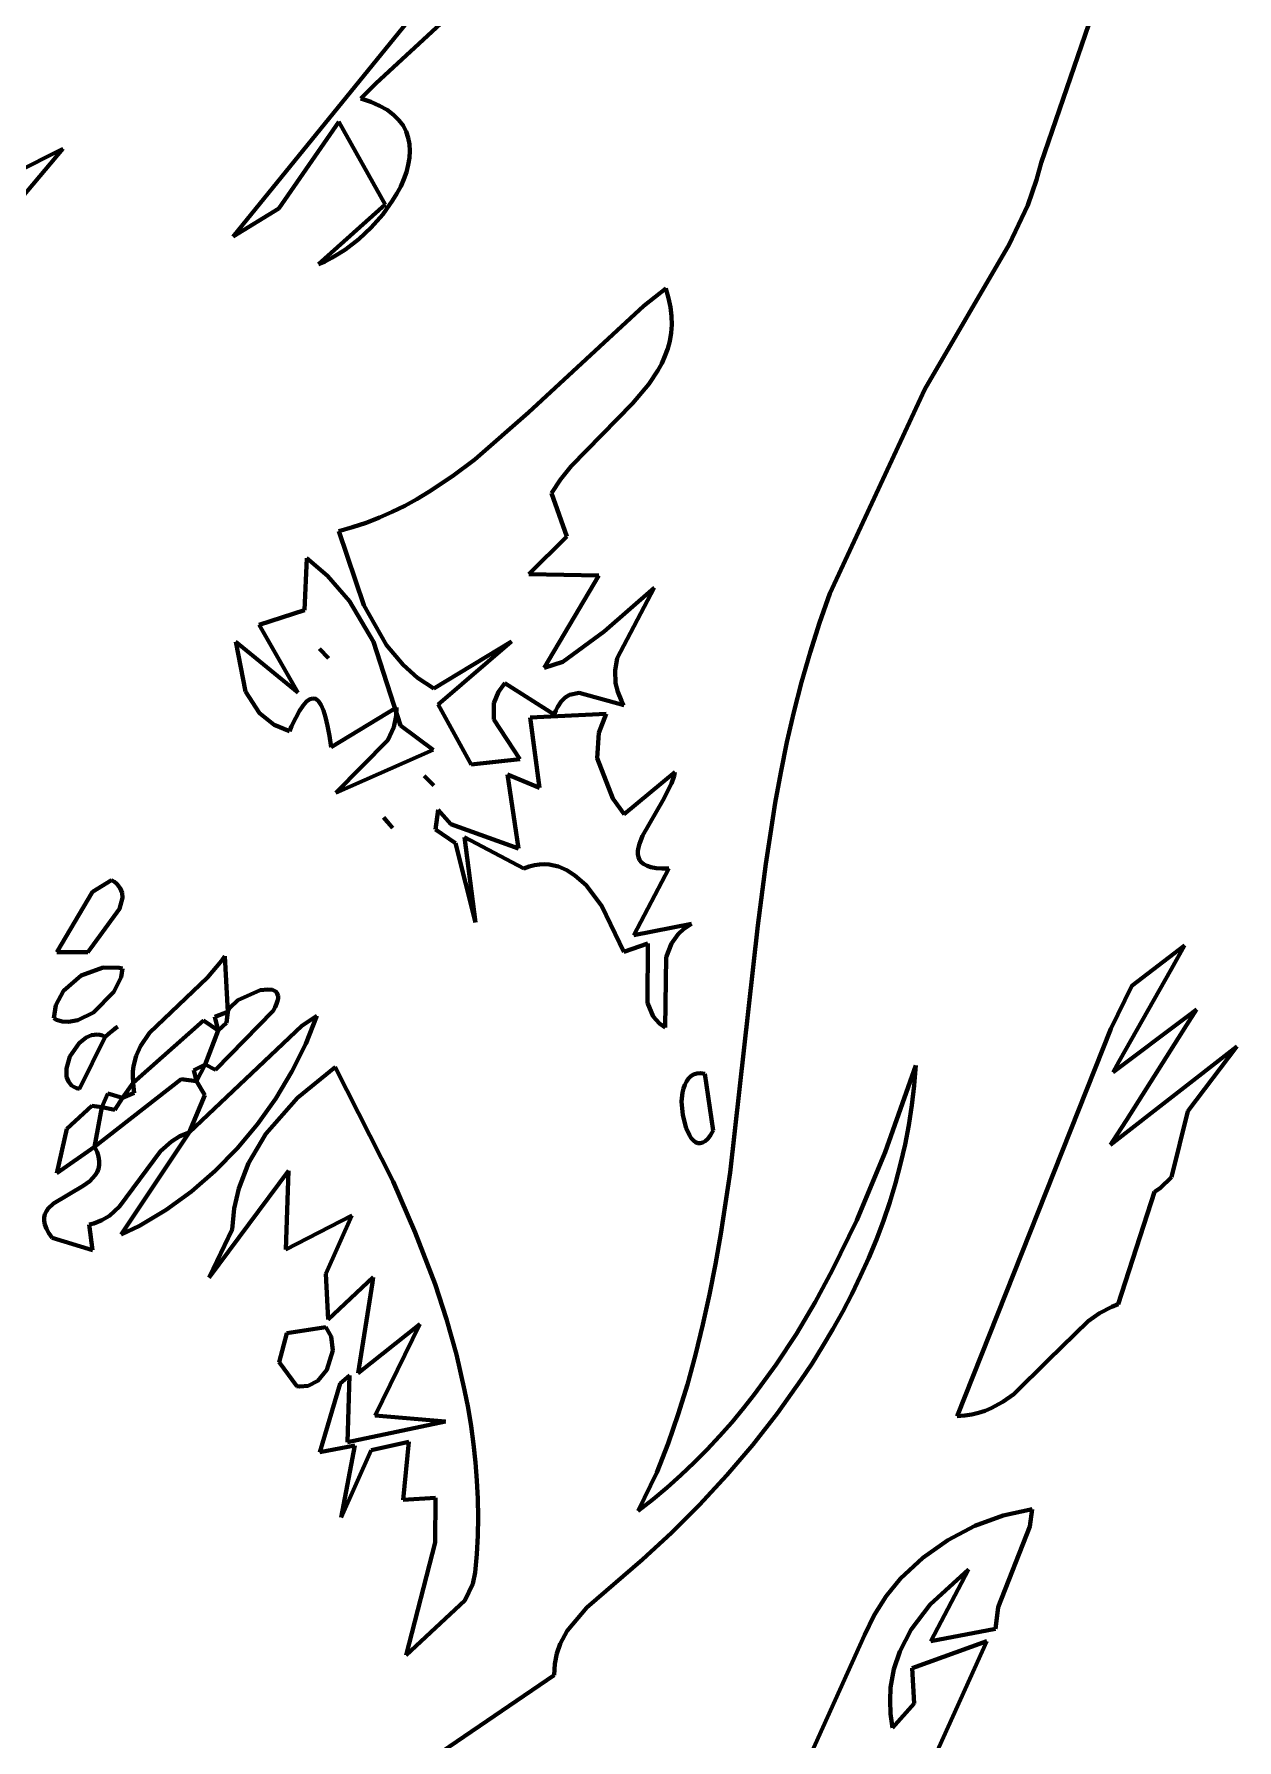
# Model space of a CAD drawing. Header units: millimetres. Extents: x 0 to 11, y 0 to 14.1.
# Drawn here: x 6.204 to 6.996, y 9.237 to 10.36 of the extents above; entities that cross this region are included whole.
import ezdxf

# ---------------------------------------------------------------- set-up
doc = ezdxf.new("R2010")
doc.units = ezdxf.units.MM
doc.layers.add('color#010101ff', color=7, linetype='CONTINUOUS', lineweight=100)
doc.layers.add('color#fefefeff', color=7, linetype='CONTINUOUS', lineweight=100)

msp = doc.modelspace()

# ---------------------------------------------------------------- linework, layer by layer
at = {"layer": 'color#010101ff'}
for p, q in [((6.9185, 10.4245), (6.8671, 10.2757)), ((6.429, 10.328), (6.5105, 10.4034)), ((6.4584, 10.3793), (6.3348, 10.227)), ((6.4189, 10.3179), (6.429, 10.328)), ((6.4255, 10.3157), (6.4189, 10.3179)), ((6.4313, 10.3132), (6.4255, 10.3157)), ((6.4363, 10.3104), (6.4313, 10.3132)), ((6.4405, 10.3073), (6.4363, 10.3104)), ((6.4439, 10.3038), (6.4405, 10.3073)), ((6.3649, 10.2456), (6.4045, 10.3025)), ((6.4045, 10.3025), (6.4349, 10.2482)), ((6.4467, 10.3001), (6.4439, 10.3038)), ((6.4488, 10.2962), (6.4467, 10.3001)), ((6.4502, 10.2921), (6.4488, 10.2962)), ((6.1699, 10.2223), (6.2226, 10.2848)), ((6.2226, 10.2848), (6.1908, 10.2688)), ((6.451, 10.2878), (6.4502, 10.2921)), ((6.4513, 10.2834), (6.451, 10.2878)), ((6.451, 10.2788), (6.4513, 10.2834)), ((6.449, 10.2695), (6.4502, 10.2742)), ((6.4502, 10.2742), (6.451, 10.2788)), ((6.8671, 10.2757), (6.8642, 10.2643)), ((6.4427, 10.2553), (6.4452, 10.26)), ((6.4452, 10.26), (6.4473, 10.2648)), ((6.4473, 10.2648), (6.449, 10.2695)), ((6.8642, 10.2643), (6.8585, 10.2478)), ((6.4333, 10.2416), (6.4398, 10.2507)), ((6.4398, 10.2507), (6.4427, 10.2553)), ((6.3348, 10.227), (6.3649, 10.2456)), ((6.4349, 10.2482), (6.391, 10.2088)), ((6.4257, 10.2331), (6.4333, 10.2416)), ((6.8585, 10.2478), (6.8461, 10.2217)), ((6.4175, 10.2253), (6.4257, 10.2331)), ((6.3998, 10.213), (6.4043, 10.2156)), ((6.4043, 10.2156), (6.4087, 10.2185)), ((6.4087, 10.2185), (6.4175, 10.2253)), ((6.8461, 10.2217), (6.7905, 10.1264)), ((6.391, 10.2088), (6.3954, 10.2107)), ((6.3954, 10.2107), (6.3998, 10.213)), ((6.6199, 10.1927), (6.6053, 10.1814)), ((6.6217, 10.1864), (6.6199, 10.1927)), ((6.6053, 10.1814), (6.5293, 10.1111)), ((6.623, 10.1804), (6.6217, 10.1864)), ((6.6237, 10.1745), (6.623, 10.1804)), ((6.6238, 10.1689), (6.6237, 10.1745)), ((6.6225, 10.1582), (6.6234, 10.1635)), ((6.6234, 10.1635), (6.6238, 10.1689)), ((6.6172, 10.1434), (6.6193, 10.1482)), ((6.6193, 10.1482), (6.6211, 10.1532)), ((6.6211, 10.1532), (6.6225, 10.1582)), ((6.6087, 10.1298), (6.6147, 10.1388)), ((6.6147, 10.1388), (6.6172, 10.1434)), ((6.598, 10.117), (6.6087, 10.1298)), ((6.7905, 10.1264), (6.728, 9.9919)), ((6.5574, 10.0758), (6.598, 10.117)), ((6.5293, 10.1111), (6.494, 10.0802)), ((6.494, 10.0802), (6.4792, 10.0691)), ((6.4792, 10.0691), (6.4638, 10.0588)), ((6.5504, 10.067), (6.5574, 10.0758)), ((6.4638, 10.0588), (6.4559, 10.0541)), ((6.5445, 10.0579), (6.5504, 10.067)), ((6.5547, 10.0295), (6.5445, 10.0579)), ((6.4479, 10.0497), (6.4396, 10.0456)), ((6.4559, 10.0541), (6.4479, 10.0497)), ((6.4135, 10.0356), (6.4044, 10.033)), ((6.4224, 10.0385), (6.4135, 10.0356)), ((6.4311, 10.0419), (6.4224, 10.0385)), ((6.4396, 10.0456), (6.4311, 10.0419)), ((6.4044, 10.033), (6.4208, 9.9841)), ((6.5295, 10.0047), (6.5547, 10.0295)), ((6.3833, 10.0152), (6.3819, 9.981)), ((6.3969, 10.0036), (6.3833, 10.0152)), ((6.4114, 9.9869), (6.3969, 10.0036)), ((6.5757, 10.0038), (6.5295, 10.0047)), ((6.5398, 9.9429), (6.5757, 10.0038)), ((6.6121, 9.9957), (6.5793, 9.9668)), ((6.5878, 9.9492), (6.6121, 9.9957)), ((6.728, 9.9919), (6.7211, 9.9726)), ((6.3819, 9.981), (6.3519, 9.9713)), ((6.4273, 9.9601), (6.4114, 9.9869)), ((6.4208, 9.9841), (6.4358, 9.9578)), ((6.3519, 9.9713), (6.3773, 9.9267)), ((6.7211, 9.9726), (6.7149, 9.9531)), ((6.3773, 9.9267), (6.3366, 9.9601)), ((6.3366, 9.9601), (6.3429, 9.9273)), ((6.445, 9.905), (6.4273, 9.9601)), ((6.4358, 9.9578), (6.4468, 9.9448)), ((6.467, 9.9292), (6.5181, 9.9602)), ((6.5181, 9.9602), (6.4698, 9.9188)), ((6.5793, 9.9668), (6.5519, 9.9469)), ((6.3917, 9.9555), (6.3976, 9.9493)), ((6.3976, 9.9493), (6.3917, 9.9555)), ((6.5519, 9.9469), (6.5398, 9.9429)), ((6.5864, 9.9411), (6.5878, 9.9492)), ((6.7149, 9.9531), (6.7093, 9.9335)), ((6.4468, 9.9448), (6.4563, 9.9363)), ((6.4563, 9.9363), (6.467, 9.9292)), ((6.5868, 9.9327), (6.5864, 9.9411)), ((6.3429, 9.9273), (6.3521, 9.913)), ((6.3853, 9.9223), (6.3873, 9.9228)), ((6.3873, 9.9228), (6.3892, 9.9224)), ((6.5066, 9.9197), (6.5096, 9.9271)), ((6.5096, 9.9271), (6.5137, 9.9327)), ((6.5137, 9.9327), (6.5463, 9.9122)), ((6.5509, 9.9208), (6.5535, 9.9234)), ((6.5535, 9.9234), (6.5564, 9.9252)), ((6.5564, 9.9252), (6.5627, 9.9265)), ((6.5627, 9.9265), (6.5923, 9.9183)), ((6.5882, 9.927), (6.5868, 9.9327)), ((6.5906, 9.9212), (6.5882, 9.927)), ((6.7093, 9.9335), (6.7042, 9.9138)), ((6.3521, 9.913), (6.3619, 9.9054)), ((6.376, 9.91), (6.3785, 9.9146)), ((6.3785, 9.9146), (6.3809, 9.9182)), ((6.3809, 9.9182), (6.3831, 9.9207)), ((6.3831, 9.9207), (6.3853, 9.9223)), ((6.3892, 9.9224), (6.391, 9.9209)), ((6.391, 9.9209), (6.3927, 9.9184)), ((6.3927, 9.9184), (6.3943, 9.9149)), ((6.3943, 9.9149), (6.3957, 9.9103)), ((6.3993, 9.8907), (6.4423, 9.9168)), ((6.4422, 9.9113), (6.4407, 9.9039)), ((6.4423, 9.9168), (6.4422, 9.9113)), ((6.4698, 9.9188), (6.4916, 9.8793)), ((6.5065, 9.9088), (6.5066, 9.9197)), ((6.5805, 9.9125), (6.5305, 9.9102)), ((6.5463, 9.9122), (6.5473, 9.9148)), ((6.5473, 9.9148), (6.5484, 9.917)), ((6.5484, 9.917), (6.5509, 9.9208)), ((6.5757, 9.9001), (6.5805, 9.9125)), ((6.5923, 9.9183), (6.5906, 9.9212)), ((6.7042, 9.9138), (6.6997, 9.894)), ((6.3619, 9.9054), (6.372, 9.9012)), ((6.372, 9.9012), (6.3733, 9.9044)), ((6.3733, 9.9044), (6.376, 9.91)), ((6.3957, 9.9103), (6.397, 9.9048)), ((6.397, 9.9048), (6.3982, 9.8982)), ((6.4407, 9.9039), (6.4366, 9.8953)), ((6.4665, 9.8888), (6.445, 9.905)), ((6.5237, 9.8827), (6.5065, 9.9088)), ((6.5305, 9.9102), (6.5366, 9.8639)), ((6.5747, 9.8835), (6.5757, 9.9001)), ((6.3982, 9.8982), (6.3993, 9.8907)), ((6.4366, 9.8953), (6.4025, 9.8606)), ((6.6997, 9.894), (6.6957, 9.874)), ((6.4025, 9.8606), (6.4665, 9.8888)), ((6.4916, 9.8793), (6.5237, 9.8827)), ((6.5849, 9.8568), (6.5747, 9.8835)), ((6.4606, 9.8718), (6.463, 9.8694)), ((6.4671, 9.8654), (6.4606, 9.8718)), ((6.463, 9.8694), (6.4671, 9.8654)), ((6.5366, 9.8639), (6.5155, 9.8726)), ((6.5155, 9.8726), (6.5228, 9.8238)), ((6.6258, 9.8741), (6.5924, 9.8465)), ((6.6179, 9.8555), (6.6237, 9.8668)), ((6.6237, 9.8668), (6.6254, 9.8718)), ((6.6254, 9.8718), (6.6258, 9.8741)), ((6.6957, 9.874), (6.692, 9.854)), ((6.5924, 9.8465), (6.5849, 9.8568)), ((6.6046, 9.8322), (6.6179, 9.8555)), ((6.434, 9.8442), (6.4348, 9.8433)), ((6.4397, 9.8374), (6.434, 9.8442)), ((6.4699, 9.8493), (6.4682, 9.8365)), ((6.4783, 9.84), (6.4699, 9.8493)), ((6.692, 9.854), (6.6888, 9.8338)), ((6.4348, 9.8433), (6.4397, 9.8374)), ((6.4682, 9.8365), (6.4812, 9.8275)), ((6.5228, 9.8238), (6.4783, 9.84)), ((6.6888, 9.8338), (6.6858, 9.8137)), ((6.4812, 9.8275), (6.4945, 9.7751)), ((6.4945, 9.7751), (6.4873, 9.8313)), ((6.4873, 9.8313), (6.5263, 9.8108)), ((6.6014, 9.8201), (6.6015, 9.8223)), ((6.6015, 9.8223), (6.6018, 9.8246)), ((6.6018, 9.8246), (6.6025, 9.827)), ((6.6025, 9.827), (6.6046, 9.8322)), ((6.5263, 9.8108), (6.5298, 9.812)), ((6.5298, 9.812), (6.5333, 9.8129)), ((6.5333, 9.8129), (6.5366, 9.8134)), ((6.5366, 9.8134), (6.5399, 9.8135)), ((6.5399, 9.8135), (6.543, 9.8133)), ((6.543, 9.8133), (6.5491, 9.812)), ((6.5491, 9.812), (6.5547, 9.8096)), ((6.5988, 9.7668), (6.6218, 9.8108)), ((6.6018, 9.8182), (6.6014, 9.8201)), ((6.6025, 9.8164), (6.6018, 9.8182)), ((6.6037, 9.8149), (6.6025, 9.8164)), ((6.6053, 9.8135), (6.6037, 9.8149)), ((6.6075, 9.8124), (6.6053, 9.8135)), ((6.6101, 9.8116), (6.6075, 9.8124)), ((6.6134, 9.811), (6.6101, 9.8116)), ((6.6173, 9.8108), (6.6134, 9.811)), ((6.6218, 9.8108), (6.6173, 9.8108)), ((6.6858, 9.8137), (6.6806, 9.7731)), ((6.2546, 9.803), (6.2421, 9.7954)), ((6.2565, 9.8019), (6.2546, 9.803)), ((6.2581, 9.8006), (6.2565, 9.8019)), ((6.2604, 9.7978), (6.2581, 9.8006)), ((6.5547, 9.8096), (6.56, 9.8062)), ((6.56, 9.8062), (6.5673, 9.7997)), ((6.5673, 9.7997), (6.5777, 9.7859)), ((6.2421, 9.7954), (6.2187, 9.7556)), ((6.2599, 9.7842), (6.2618, 9.7914)), ((6.2616, 9.7947), (6.2604, 9.7978)), ((6.2618, 9.7914), (6.2616, 9.7947)), ((6.241, 9.7582), (6.2599, 9.7842)), ((6.5777, 9.7859), (6.5923, 9.7558)), ((6.6367, 9.7743), (6.5988, 9.7668)), ((6.6235, 9.7613), (6.6279, 9.7674)), ((6.6279, 9.7674), (6.6318, 9.771)), ((6.6318, 9.771), (6.6367, 9.7743)), ((6.6806, 9.7731), (6.6622, 9.6104)), ((6.2187, 9.7556), (6.239, 9.7557)), ((6.239, 9.7557), (6.241, 9.7582)), ((6.5923, 9.7558), (6.6081, 9.7612)), ((6.6081, 9.7612), (6.6078, 9.7223)), ((6.62, 9.7523), (6.6235, 9.7613)), ((6.927, 9.7334), (6.9616, 9.7599)), ((6.9616, 9.7599), (6.953, 9.7447)), ((6.2491, 9.7454), (6.2346, 9.7403)), ((6.2597, 9.7452), (6.2491, 9.7454)), ((6.2618, 9.7448), (6.2597, 9.7452)), ((6.2609, 9.7392), (6.2618, 9.7448)), ((6.3274, 9.75), (6.3179, 9.7389)), ((6.3294, 9.753), (6.3274, 9.75)), ((6.3312, 9.7163), (6.3294, 9.753)), ((6.6194, 9.706), (6.62, 9.7523)), ((6.953, 9.7447), (6.9186, 9.6837)), ((6.2346, 9.7403), (6.223, 9.7301)), ((6.2561, 9.7295), (6.2609, 9.7392)), ((6.3179, 9.7389), (6.2796, 9.7024)), ((6.913, 9.7051), (6.927, 9.7334)), ((6.2179, 9.7206), (6.2166, 9.7121)), ((6.223, 9.7301), (6.2179, 9.7206)), ((6.2427, 9.7159), (6.2561, 9.7295)), ((6.3378, 9.724), (6.3326, 9.719)), ((6.3525, 9.7306), (6.3378, 9.724)), ((6.3577, 9.7311), (6.3525, 9.7306)), ((6.3606, 9.7307), (6.3577, 9.7311)), ((6.3628, 9.7297), (6.3606, 9.7307)), ((6.3624, 9.7194), (6.3634, 9.7216)), ((6.3636, 9.7288), (6.3628, 9.7297)), ((6.3634, 9.7216), (6.3641, 9.7235)), ((6.3641, 9.7278), (6.3636, 9.7288)), ((6.3644, 9.7266), (6.3641, 9.7278)), ((6.3641, 9.7235), (6.3644, 9.7251)), ((6.3644, 9.7251), (6.3644, 9.7266)), ((6.6078, 9.7223), (6.6115, 9.7133)), ((6.2166, 9.7121), (6.2184, 9.7111)), ((6.2184, 9.7111), (6.2222, 9.7099)), ((6.2222, 9.7099), (6.2263, 9.7096)), ((6.2263, 9.7096), (6.2325, 9.7107)), ((6.2325, 9.7107), (6.2427, 9.7159)), ((6.2688, 9.6696), (6.3152, 9.7105)), ((6.3152, 9.7105), (6.3248, 9.7039)), ((6.3227, 9.7131), (6.3312, 9.7163)), ((6.3248, 9.7039), (6.3227, 9.7131)), ((6.3232, 9.678), (6.3611, 9.717)), ((6.3312, 9.7163), (6.3305, 9.709)), ((6.3326, 9.719), (6.3312, 9.7163)), ((6.3611, 9.717), (6.3624, 9.7194)), ((6.39, 9.7137), (6.38, 9.7071)), ((6.3826, 9.6951), (6.39, 9.7137)), ((6.6115, 9.7133), (6.6156, 9.7087)), ((6.9146, 9.6766), (6.9631, 9.713)), ((6.9695, 9.7178), (6.9629, 9.7074)), ((6.9631, 9.713), (6.9695, 9.7178)), ((6.238, 9.6994), (6.2333, 9.6957)), ((6.2335, 9.6656), (6.2505, 9.6999)), ((6.2415, 9.7009), (6.238, 9.6994)), ((6.2451, 9.7014), (6.2415, 9.7009)), ((6.2469, 9.7012), (6.2451, 9.7014)), ((6.2487, 9.7007), (6.2469, 9.7012)), ((6.2505, 9.6999), (6.2487, 9.7007)), ((6.2578, 9.7059), (6.2505, 9.6999)), ((6.2505, 9.6999), (6.2527, 9.7017)), ((6.2527, 9.7017), (6.2585, 9.7065)), ((6.2585, 9.7065), (6.2578, 9.7059)), ((6.2796, 9.7024), (6.2738, 9.6936)), ((6.38, 9.7071), (6.3058, 9.6369)), ((6.3248, 9.7039), (6.3164, 9.6817)), ((6.3305, 9.709), (6.3248, 9.7039)), ((6.6156, 9.7087), (6.6194, 9.706)), ((6.8119, 9.45), (6.913, 9.7051)), ((6.9629, 9.7074), (6.9233, 9.6449)), ((6.2272, 9.6868), (6.2249, 9.6789)), ((6.2333, 9.6957), (6.2272, 9.6868)), ((6.2709, 9.6873), (6.2692, 9.6806)), ((6.2738, 9.6936), (6.2709, 9.6873)), ((6.3735, 9.6769), (6.3826, 9.6951)), ((6.9129, 9.6286), (6.9961, 9.6935)), ((6.9961, 9.6935), (6.9638, 9.6508)), ((6.2249, 9.6789), (6.225, 9.6734)), ((6.2687, 9.677), (6.2686, 9.6734)), ((6.2692, 9.6806), (6.2687, 9.677)), ((6.3164, 9.6817), (6.3088, 9.6779)), ((6.3088, 9.6779), (6.3107, 9.6707)), ((6.3107, 9.6707), (6.3164, 9.6817)), ((6.3164, 9.6817), (6.3232, 9.678)), ((6.3629, 9.6592), (6.3735, 9.6769)), ((6.4019, 9.6799), (6.3772, 9.6597)), ((6.4402, 9.6045), (6.4019, 9.6799)), ((6.6403, 9.6757), (6.6382, 9.675)), ((6.6428, 9.6758), (6.6403, 9.6757)), ((6.6456, 9.6754), (6.6428, 9.6758)), ((6.6511, 9.6382), (6.6456, 9.6754)), ((6.7644, 9.6239), (6.7846, 9.6809)), ((6.7846, 9.6809), (6.7835, 9.6677)), ((6.9186, 9.6837), (6.9146, 9.6766)), ((6.225, 9.6734), (6.2262, 9.6703)), ((6.2262, 9.6703), (6.2283, 9.6678)), ((6.2283, 9.6678), (6.2297, 9.6668)), ((6.2297, 9.6668), (6.2315, 9.6661)), ((6.2315, 9.6661), (6.2335, 9.6656)), ((6.3005, 9.6719), (6.2435, 9.6274)), ((6.2688, 9.6696), (6.2619, 9.6597)), ((6.2686, 9.6734), (6.2688, 9.6696)), ((6.2696, 9.663), (6.2688, 9.6696)), ((6.3107, 9.6707), (6.3005, 9.6719)), ((6.3161, 9.6614), (6.3107, 9.6707)), ((6.6315, 9.6658), (6.6309, 9.6632)), ((6.6323, 9.6683), (6.6315, 9.6658)), ((6.6334, 9.6705), (6.6323, 9.6683)), ((6.6347, 9.6724), (6.6334, 9.6705)), ((6.6363, 9.6739), (6.6347, 9.6724)), ((6.6382, 9.675), (6.6363, 9.6739)), ((6.7835, 9.6677), (6.782, 9.6547)), ((6.2417, 9.6543), (6.2251, 9.6391)), ((6.2483, 9.6535), (6.2417, 9.6543)), ((6.2435, 9.6274), (6.2483, 9.6535)), ((6.2523, 9.6624), (6.2483, 9.6535)), ((6.2483, 9.6535), (6.2569, 9.6518)), ((6.2619, 9.6597), (6.2523, 9.6624)), ((6.2569, 9.6518), (6.2619, 9.6597)), ((6.2619, 9.6597), (6.2696, 9.663)), ((6.3058, 9.6369), (6.3161, 9.6614)), ((6.3509, 9.6423), (6.3629, 9.6592)), ((6.3772, 9.6597), (6.3564, 9.6359)), ((6.6309, 9.6632), (6.6303, 9.6573)), ((6.6303, 9.6573), (6.631, 9.6482)), ((6.782, 9.6547), (6.78, 9.6417)), ((6.3375, 9.6263), (6.3509, 9.6423)), ((6.631, 9.6482), (6.6332, 9.6397)), ((6.78, 9.6417), (6.7775, 9.6289)), ((6.9233, 9.6449), (6.9144, 9.631)), ((6.9638, 9.6508), (6.9531, 9.6074)), ((6.2251, 9.6391), (6.2185, 9.6099)), ((6.3058, 9.6369), (6.2611, 9.5695)), ((6.2869, 9.6244), (6.2941, 9.6308)), ((6.2941, 9.6308), (6.2996, 9.6343)), ((6.2996, 9.6343), (6.3058, 9.6369)), ((6.3564, 9.6359), (6.345, 9.6166)), ((6.6332, 9.6397), (6.6354, 9.635)), ((6.6354, 9.635), (6.6366, 9.6331)), ((6.6366, 9.6331), (6.638, 9.6316)), ((6.638, 9.6316), (6.6394, 9.6305)), ((6.6394, 9.6305), (6.6409, 9.6298)), ((6.6442, 9.6301), (6.6459, 9.6311)), ((6.6459, 9.6311), (6.6476, 9.6327)), ((6.6476, 9.6327), (6.6494, 9.6351)), ((6.6494, 9.6351), (6.6511, 9.6382)), ((6.9144, 9.631), (6.9129, 9.6286)), ((6.2185, 9.6099), (6.2435, 9.6274)), ((6.2435, 9.6274), (6.2451, 9.624)), ((6.2451, 9.624), (6.2461, 9.6209)), ((6.2461, 9.6209), (6.2466, 9.618)), ((6.2598, 9.588), (6.2869, 9.6244)), ((6.3229, 9.6115), (6.3375, 9.6263)), ((6.6409, 9.6298), (6.6425, 9.6297)), ((6.6425, 9.6297), (6.6442, 9.6301)), ((6.7457, 9.5791), (6.7644, 9.6239)), ((6.7775, 9.6289), (6.7746, 9.6161)), ((6.2438, 9.6086), (6.2403, 9.6048)), ((6.2451, 9.6106), (6.2438, 9.6086)), ((6.246, 9.6129), (6.2451, 9.6106)), ((6.2465, 9.6153), (6.246, 9.6129)), ((6.2466, 9.618), (6.2465, 9.6153)), ((6.3073, 9.5979), (6.3229, 9.6115)), ((6.3189, 9.5413), (6.3712, 9.6116)), ((6.345, 9.6166), (6.3386, 9.5999)), ((6.3712, 9.6116), (6.3695, 9.5598)), ((6.6622, 9.6104), (6.6561, 9.5701)), ((6.7746, 9.6161), (6.7712, 9.6035)), ((6.2359, 9.6016), (6.2165, 9.59)), ((6.2403, 9.6048), (6.2359, 9.6016)), ((6.2906, 9.5858), (6.3073, 9.5979)), ((6.3386, 9.5999), (6.3355, 9.5867)), ((6.4548, 9.571), (6.4402, 9.6045)), ((6.7712, 9.6035), (6.7674, 9.591)), ((6.9418, 9.5978), (6.918, 9.5238)), ((6.9457, 9.6001), (6.9418, 9.5978)), ((6.9531, 9.6074), (6.9457, 9.6001)), ((6.213, 9.5867), (6.2117, 9.5849)), ((6.2165, 9.59), (6.213, 9.5867)), ((6.2533, 9.582), (6.2598, 9.588)), ((6.2731, 9.5754), (6.2906, 9.5858)), ((6.3355, 9.5867), (6.3341, 9.5728)), ((6.7674, 9.591), (6.7632, 9.5786)), ((6.2108, 9.583), (6.2103, 9.5809)), ((6.2103, 9.5809), (6.2103, 9.5786)), ((6.2103, 9.5786), (6.2108, 9.5761)), ((6.2117, 9.5849), (6.2108, 9.583)), ((6.2108, 9.5761), (6.2118, 9.5734)), ((6.2399, 9.5762), (6.2429, 9.5768)), ((6.2422, 9.5592), (6.2399, 9.5762)), ((6.2429, 9.5768), (6.2483, 9.579)), ((6.2483, 9.579), (6.2533, 9.582)), ((6.2611, 9.5695), (6.2731, 9.5754)), ((6.3695, 9.5598), (6.413, 9.5822)), ((6.413, 9.5822), (6.3959, 9.5437)), ((6.7298, 9.5463), (6.7457, 9.5791)), ((6.7632, 9.5786), (6.7586, 9.5664)), ((6.2118, 9.5734), (6.2134, 9.5705)), ((6.2134, 9.5705), (6.2156, 9.5674)), ((6.2156, 9.5674), (6.2422, 9.5592)), ((6.3341, 9.5728), (6.3189, 9.5413)), ((6.4678, 9.5369), (6.4548, 9.571)), ((6.6561, 9.5701), (6.6526, 9.55)), ((6.7586, 9.5664), (6.7536, 9.5543)), ((6.7536, 9.5543), (6.7482, 9.5423)), ((6.3959, 9.5437), (6.3973, 9.5135)), ((6.3973, 9.5135), (6.427, 9.5415)), ((6.427, 9.5415), (6.4265, 9.538)), ((6.6526, 9.55), (6.6487, 9.53)), ((6.7183, 9.525), (6.7298, 9.5463)), ((6.7482, 9.5423), (6.7424, 9.5304)), ((6.4265, 9.538), (6.4171, 9.4782)), ((6.4753, 9.5139), (6.4678, 9.5369)), ((6.6487, 9.53), (6.6443, 9.5102)), ((6.7424, 9.5304), (6.7364, 9.5188)), ((6.7059, 9.5042), (6.7183, 9.525)), ((6.7364, 9.5188), (6.73, 9.5072)), ((6.9137, 9.522), (6.9056, 9.5178)), ((6.918, 9.5238), (6.9137, 9.522)), ((6.3958, 9.5086), (6.3702, 9.5045)), ((6.3993, 9.5023), (6.3958, 9.5086)), ((6.4171, 9.4782), (6.4578, 9.5106)), ((6.4578, 9.5106), (6.4283, 9.4503)), ((6.4819, 9.4906), (6.4753, 9.5139)), ((6.6443, 9.5102), (6.6395, 9.4904)), ((6.73, 9.5072), (6.7232, 9.4958)), ((6.8981, 9.5126), (6.8718, 9.4868)), ((6.9056, 9.5178), (6.8981, 9.5126)), ((6.3702, 9.5045), (6.3651, 9.4856)), ((6.4004, 9.4931), (6.3993, 9.5023)), ((6.6926, 9.484), (6.7059, 9.5042)), ((6.7232, 9.4958), (6.7162, 9.4846)), ((6.3651, 9.4856), (6.3768, 9.4696)), ((6.3966, 9.4804), (6.4004, 9.4931)), ((6.4873, 9.4671), (6.4819, 9.4906)), ((6.6395, 9.4904), (6.6341, 9.4708)), ((6.7162, 9.4846), (6.7089, 9.4736)), ((6.8718, 9.4868), (6.8492, 9.4645)), ((6.3843, 9.47), (6.3906, 9.4733)), ((6.3906, 9.4733), (6.3966, 9.4804)), ((6.4115, 9.4766), (6.4053, 9.4714)), ((6.4102, 9.4327), (6.4115, 9.4766)), ((6.6784, 9.4645), (6.6926, 9.484)), ((6.7089, 9.4736), (6.6935, 9.452)), ((6.3768, 9.4696), (6.3788, 9.4694)), ((6.3788, 9.4694), (6.3843, 9.47)), ((6.4053, 9.4714), (6.3918, 9.4263)), ((6.4896, 9.4553), (6.4873, 9.4671)), ((6.6341, 9.4708), (6.628, 9.4513)), ((6.671, 9.4551), (6.6784, 9.4645)), ((6.8492, 9.4645), (6.842, 9.4594)), ((6.4916, 9.4434), (6.4896, 9.4553)), ((6.628, 9.4513), (6.6214, 9.4319)), ((6.6633, 9.4458), (6.671, 9.4551)), ((6.6935, 9.452), (6.6772, 9.4311)), ((6.8215, 9.4511), (6.8168, 9.4503)), ((6.8259, 9.4521), (6.8215, 9.4511)), ((6.8302, 9.4535), (6.8259, 9.4521)), ((6.8343, 9.4552), (6.8302, 9.4535)), ((6.842, 9.4594), (6.8343, 9.4552)), ((6.4747, 9.4463), (6.4102, 9.4327)), ((6.4283, 9.4503), (6.4747, 9.4463)), ((6.4932, 9.4315), (6.4916, 9.4434)), ((6.6553, 9.4368), (6.6633, 9.4458)), ((6.8168, 9.4503), (6.8119, 9.45)), ((6.3918, 9.4263), (6.4149, 9.4307)), ((6.4149, 9.4307), (6.406, 9.3832)), ((6.4257, 9.4276), (6.4505, 9.433)), ((6.4505, 9.433), (6.4467, 9.3947)), ((6.4945, 9.4195), (6.4932, 9.4315)), ((6.6214, 9.4319), (6.614, 9.4127)), ((6.6471, 9.4279), (6.6553, 9.4368)), ((6.6772, 9.4311), (6.66, 9.411)), ((6.406, 9.3832), (6.4257, 9.4276)), ((6.4954, 9.4075), (6.4945, 9.4195)), ((6.6298, 9.411), (6.6386, 9.4193)), ((6.6386, 9.4193), (6.6471, 9.4279)), ((6.496, 9.3955), (6.4954, 9.4075)), ((6.614, 9.4127), (6.6017, 9.3875)), ((6.6207, 9.4029), (6.6298, 9.411)), ((6.66, 9.411), (6.642, 9.3916)), ((6.4467, 9.3947), (6.4681, 9.3961)), ((6.4681, 9.3961), (6.4678, 9.3666)), ((6.4962, 9.3834), (6.496, 9.3955)), ((6.6017, 9.3875), (6.6114, 9.3951)), ((6.6114, 9.3951), (6.6207, 9.4029)), ((6.4959, 9.3713), (6.4962, 9.3834)), ((6.642, 9.3916), (6.6235, 9.3731)), ((6.8234, 9.3776), (6.8421, 9.3845)), ((6.8421, 9.3845), (6.8613, 9.3887)), ((6.8613, 9.3887), (6.8598, 9.3772)), ((6.6235, 9.3731), (6.6044, 9.3554)), ((6.8056, 9.3683), (6.8234, 9.3776)), ((6.8598, 9.3772), (6.8388, 9.324)), ((6.4678, 9.3666), (6.4488, 9.2924)), ((6.4953, 9.3591), (6.4959, 9.3713)), ((6.7892, 9.3566), (6.8056, 9.3683)), ((6.4943, 9.3469), (6.4953, 9.3591)), ((6.6044, 9.3554), (6.5679, 9.3238)), ((6.7746, 9.3429), (6.7892, 9.3566)), ((6.4875, 9.3284), (6.4928, 9.3394)), ((6.4928, 9.3394), (6.4943, 9.3469)), ((6.7651, 9.3314), (6.7746, 9.3429)), ((6.8194, 9.3489), (6.7941, 9.3258)), ((6.7944, 9.3018), (6.8194, 9.3489)), ((6.4488, 9.2924), (6.4875, 9.3284)), ((6.7571, 9.3189), (6.7651, 9.3314)), ((6.5679, 9.3238), (6.5548, 9.3086)), ((6.7507, 9.3056), (6.7571, 9.3189)), ((6.7941, 9.3258), (6.7816, 9.3093)), ((6.8388, 9.324), (6.8371, 9.3099)), ((6.5548, 9.3086), (6.5502, 9.2999)), ((6.683, 9.1558), (6.7507, 9.3056)), ((6.7816, 9.3093), (6.7741, 9.2949)), ((6.8371, 9.3099), (6.7944, 9.3018)), ((6.548, 9.2935), (6.5467, 9.2867)), ((6.5502, 9.2999), (6.548, 9.2935)), ((6.7741, 9.2949), (6.7702, 9.2833)), ((6.7822, 9.2839), (6.8314, 9.3017)), ((6.8314, 9.3017), (6.7946, 9.2204)), ((6.5467, 9.2867), (6.5463, 9.2793)), ((6.7702, 9.2833), (6.768, 9.2711)), ((6.7836, 9.2606), (6.7822, 9.2839)), ((6.5463, 9.2793), (6.3875, 9.1712)), ((6.768, 9.2711), (6.7676, 9.2626)), ((6.7676, 9.2626), (6.768, 9.2538)), ((6.7693, 9.2447), (6.7836, 9.2606)), ((6.768, 9.2538), (6.7693, 9.2447))]:
    msp.add_line(p, q, dxfattribs=at)
at = {"layer": 'color#fefefeff'}
for p, q in [((6.8671, 10.2757), (6.9185, 10.4245)), ((6.5105, 10.4034), (6.429, 10.328)), ((6.3348, 10.227), (6.4584, 10.3793)), ((6.429, 10.328), (6.4189, 10.3179)), ((6.4189, 10.3179), (6.4255, 10.3157)), ((6.4255, 10.3157), (6.4313, 10.3132)), ((6.4313, 10.3132), (6.4363, 10.3104)), ((6.4363, 10.3104), (6.4405, 10.3073)), ((6.4405, 10.3073), (6.4439, 10.3038)), ((6.4045, 10.3025), (6.3649, 10.2456)), ((6.4349, 10.2482), (6.4045, 10.3025)), ((6.4439, 10.3038), (6.4467, 10.3001)), ((6.4467, 10.3001), (6.4488, 10.2962)), ((6.4488, 10.2962), (6.4502, 10.2921)), ((6.2226, 10.2848), (6.1699, 10.2223)), ((6.1908, 10.2688), (6.2226, 10.2848)), ((6.4502, 10.2921), (6.451, 10.2878)), ((6.451, 10.2878), (6.4513, 10.2834)), ((6.4513, 10.2834), (6.451, 10.2788)), ((6.4502, 10.2742), (6.449, 10.2695)), ((6.451, 10.2788), (6.4502, 10.2742)), ((6.8642, 10.2643), (6.8671, 10.2757)), ((6.4452, 10.26), (6.4427, 10.2553)), ((6.4473, 10.2648), (6.4452, 10.26)), ((6.449, 10.2695), (6.4473, 10.2648)), ((6.8585, 10.2478), (6.8642, 10.2643)), ((6.4398, 10.2507), (6.4333, 10.2416)), ((6.4427, 10.2553), (6.4398, 10.2507)), ((6.3649, 10.2456), (6.3348, 10.227)), ((6.391, 10.2088), (6.4349, 10.2482)), ((6.4333, 10.2416), (6.4257, 10.2331)), ((6.8461, 10.2217), (6.8585, 10.2478)), ((6.4257, 10.2331), (6.4175, 10.2253)), ((6.4043, 10.2156), (6.3998, 10.213)), ((6.4087, 10.2185), (6.4043, 10.2156)), ((6.4175, 10.2253), (6.4087, 10.2185)), ((6.7905, 10.1264), (6.8461, 10.2217)), ((6.3954, 10.2107), (6.391, 10.2088)), ((6.3998, 10.213), (6.3954, 10.2107)), ((6.6053, 10.1814), (6.6199, 10.1927)), ((6.6199, 10.1927), (6.6217, 10.1864)), ((6.5293, 10.1111), (6.6053, 10.1814)), ((6.6217, 10.1864), (6.623, 10.1804)), ((6.623, 10.1804), (6.6237, 10.1745)), ((6.6237, 10.1745), (6.6238, 10.1689)), ((6.6234, 10.1635), (6.6225, 10.1582)), ((6.6238, 10.1689), (6.6234, 10.1635)), ((6.6193, 10.1482), (6.6172, 10.1434)), ((6.6211, 10.1532), (6.6193, 10.1482)), ((6.6225, 10.1582), (6.6211, 10.1532)), ((6.6147, 10.1388), (6.6087, 10.1298)), ((6.6172, 10.1434), (6.6147, 10.1388)), ((6.6087, 10.1298), (6.598, 10.117)), ((6.728, 9.9919), (6.7905, 10.1264)), ((6.598, 10.117), (6.5574, 10.0758)), ((6.494, 10.0802), (6.5293, 10.1111)), ((6.4792, 10.0691), (6.494, 10.0802)), ((6.4638, 10.0588), (6.4792, 10.0691)), ((6.5574, 10.0758), (6.5504, 10.067)), ((6.4559, 10.0541), (6.4638, 10.0588)), ((6.5504, 10.067), (6.5445, 10.0579)), ((6.5445, 10.0579), (6.5547, 10.0295)), ((6.4396, 10.0456), (6.4479, 10.0497)), ((6.4479, 10.0497), (6.4559, 10.0541)), ((6.4044, 10.033), (6.4135, 10.0356)), ((6.4135, 10.0356), (6.4224, 10.0385)), ((6.4224, 10.0385), (6.4311, 10.0419)), ((6.4311, 10.0419), (6.4396, 10.0456)), ((6.4208, 9.9841), (6.4044, 10.033)), ((6.5547, 10.0295), (6.5295, 10.0047)), ((6.3819, 9.981), (6.3833, 10.0152)), ((6.3833, 10.0152), (6.3969, 10.0036)), ((6.3969, 10.0036), (6.4114, 9.9869)), ((6.5295, 10.0047), (6.5757, 10.0038)), ((6.5757, 10.0038), (6.5398, 9.9429)), ((6.5793, 9.9668), (6.6121, 9.9957)), ((6.6121, 9.9957), (6.5878, 9.9492)), ((6.7211, 9.9726), (6.728, 9.9919)), ((6.3519, 9.9713), (6.3819, 9.981)), ((6.4114, 9.9869), (6.4273, 9.9601)), ((6.4358, 9.9578), (6.4208, 9.9841)), ((6.3773, 9.9267), (6.3519, 9.9713)), ((6.7149, 9.9531), (6.7211, 9.9726)), ((6.3429, 9.9273), (6.3366, 9.9601)), ((6.3366, 9.9601), (6.3773, 9.9267)), ((6.4273, 9.9601), (6.445, 9.905)), ((6.4468, 9.9448), (6.4358, 9.9578)), ((6.5181, 9.9602), (6.467, 9.9292)), ((6.4698, 9.9188), (6.5181, 9.9602)), ((6.5519, 9.9469), (6.5793, 9.9668)), ((6.3917, 9.9555), (6.3976, 9.9493)), ((6.3976, 9.9493), (6.3917, 9.9555)), ((6.5398, 9.9429), (6.5519, 9.9469)), ((6.5878, 9.9492), (6.5864, 9.9411)), ((6.7093, 9.9335), (6.7149, 9.9531)), ((6.4563, 9.9363), (6.4468, 9.9448)), ((6.467, 9.9292), (6.4563, 9.9363)), ((6.5864, 9.9411), (6.5868, 9.9327)), ((6.3521, 9.913), (6.3429, 9.9273)), ((6.3873, 9.9228), (6.3853, 9.9223)), ((6.3892, 9.9224), (6.3873, 9.9228)), ((6.5096, 9.9271), (6.5066, 9.9197)), ((6.5137, 9.9327), (6.5096, 9.9271)), ((6.5463, 9.9122), (6.5137, 9.9327)), ((6.5535, 9.9234), (6.5509, 9.9208)), ((6.5564, 9.9252), (6.5535, 9.9234)), ((6.5627, 9.9265), (6.5564, 9.9252)), ((6.5923, 9.9183), (6.5627, 9.9265)), ((6.5868, 9.9327), (6.5882, 9.927)), ((6.5882, 9.927), (6.5906, 9.9212)), ((6.7042, 9.9138), (6.7093, 9.9335)), ((6.3619, 9.9054), (6.3521, 9.913)), ((6.3785, 9.9146), (6.376, 9.91)), ((6.3809, 9.9182), (6.3785, 9.9146)), ((6.3831, 9.9207), (6.3809, 9.9182)), ((6.3853, 9.9223), (6.3831, 9.9207)), ((6.391, 9.9209), (6.3892, 9.9224)), ((6.3927, 9.9184), (6.391, 9.9209)), ((6.3943, 9.9149), (6.3927, 9.9184)), ((6.3957, 9.9103), (6.3943, 9.9149)), ((6.4423, 9.9168), (6.3993, 9.8907)), ((6.4407, 9.9039), (6.4422, 9.9113)), ((6.4422, 9.9113), (6.4423, 9.9168)), ((6.4916, 9.8793), (6.4698, 9.9188)), ((6.5066, 9.9197), (6.5065, 9.9088)), ((6.5305, 9.9102), (6.5805, 9.9125)), ((6.5473, 9.9148), (6.5463, 9.9122)), ((6.5484, 9.917), (6.5473, 9.9148)), ((6.5509, 9.9208), (6.5484, 9.917)), ((6.5805, 9.9125), (6.5757, 9.9001)), ((6.5906, 9.9212), (6.5923, 9.9183)), ((6.6997, 9.894), (6.7042, 9.9138)), ((6.372, 9.9012), (6.3619, 9.9054)), ((6.3733, 9.9044), (6.372, 9.9012)), ((6.376, 9.91), (6.3733, 9.9044)), ((6.397, 9.9048), (6.3957, 9.9103)), ((6.3982, 9.8982), (6.397, 9.9048)), ((6.4366, 9.8953), (6.4407, 9.9039)), ((6.445, 9.905), (6.4665, 9.8888)), ((6.5065, 9.9088), (6.5237, 9.8827)), ((6.5366, 9.8639), (6.5305, 9.9102)), ((6.5757, 9.9001), (6.5747, 9.8835)), ((6.3993, 9.8907), (6.3982, 9.8982)), ((6.4025, 9.8606), (6.4366, 9.8953)), ((6.6957, 9.874), (6.6997, 9.894)), ((6.4665, 9.8888), (6.4025, 9.8606)), ((6.5237, 9.8827), (6.4916, 9.8793)), ((6.5747, 9.8835), (6.5849, 9.8568)), ((6.4606, 9.8718), (6.4671, 9.8654)), ((6.463, 9.8694), (6.4606, 9.8718)), ((6.4671, 9.8654), (6.463, 9.8694)), ((6.5228, 9.8238), (6.5155, 9.8726)), ((6.5155, 9.8726), (6.5366, 9.8639)), ((6.5924, 9.8465), (6.6258, 9.8741)), ((6.6237, 9.8668), (6.6179, 9.8555)), ((6.6254, 9.8718), (6.6237, 9.8668)), ((6.6258, 9.8741), (6.6254, 9.8718)), ((6.692, 9.854), (6.6957, 9.874)), ((6.5849, 9.8568), (6.5924, 9.8465)), ((6.6179, 9.8555), (6.6046, 9.8322)), ((6.434, 9.8442), (6.4397, 9.8374)), ((6.4348, 9.8433), (6.434, 9.8442)), ((6.4682, 9.8365), (6.4699, 9.8493)), ((6.4699, 9.8493), (6.4783, 9.84)), ((6.6888, 9.8338), (6.692, 9.854)), ((6.4397, 9.8374), (6.4348, 9.8433)), ((6.4812, 9.8275), (6.4682, 9.8365)), ((6.4783, 9.84), (6.5228, 9.8238)), ((6.6858, 9.8137), (6.6888, 9.8338)), ((6.4945, 9.7751), (6.4812, 9.8275)), ((6.5263, 9.8108), (6.4873, 9.8313)), ((6.4873, 9.8313), (6.4945, 9.7751)), ((6.6015, 9.8223), (6.6014, 9.8201)), ((6.6018, 9.8246), (6.6015, 9.8223)), ((6.6025, 9.827), (6.6018, 9.8246)), ((6.6046, 9.8322), (6.6025, 9.827)), ((6.5298, 9.812), (6.5263, 9.8108)), ((6.5333, 9.8129), (6.5298, 9.812)), ((6.5366, 9.8134), (6.5333, 9.8129)), ((6.5399, 9.8135), (6.5366, 9.8134)), ((6.543, 9.8133), (6.5399, 9.8135)), ((6.5491, 9.812), (6.543, 9.8133)), ((6.5547, 9.8096), (6.5491, 9.812)), ((6.6218, 9.8108), (6.5988, 9.7668)), ((6.6014, 9.8201), (6.6018, 9.8182)), ((6.6018, 9.8182), (6.6025, 9.8164)), ((6.6025, 9.8164), (6.6037, 9.8149)), ((6.6037, 9.8149), (6.6053, 9.8135)), ((6.6053, 9.8135), (6.6075, 9.8124)), ((6.6075, 9.8124), (6.6101, 9.8116)), ((6.6101, 9.8116), (6.6134, 9.811)), ((6.6134, 9.811), (6.6173, 9.8108)), ((6.6173, 9.8108), (6.6218, 9.8108)), ((6.6806, 9.7731), (6.6858, 9.8137)), ((6.2421, 9.7954), (6.2546, 9.803)), ((6.2546, 9.803), (6.2565, 9.8019)), ((6.2565, 9.8019), (6.2581, 9.8006)), ((6.2581, 9.8006), (6.2604, 9.7978)), ((6.56, 9.8062), (6.5547, 9.8096)), ((6.5673, 9.7997), (6.56, 9.8062)), ((6.5777, 9.7859), (6.5673, 9.7997)), ((6.2187, 9.7556), (6.2421, 9.7954)), ((6.2618, 9.7914), (6.2599, 9.7842)), ((6.2604, 9.7978), (6.2616, 9.7947)), ((6.2616, 9.7947), (6.2618, 9.7914)), ((6.2599, 9.7842), (6.241, 9.7582)), ((6.5923, 9.7558), (6.5777, 9.7859)), ((6.5988, 9.7668), (6.6367, 9.7743)), ((6.6279, 9.7674), (6.6235, 9.7613)), ((6.6318, 9.771), (6.6279, 9.7674)), ((6.6367, 9.7743), (6.6318, 9.771)), ((6.6622, 9.6104), (6.6806, 9.7731)), ((6.239, 9.7557), (6.2187, 9.7556)), ((6.241, 9.7582), (6.239, 9.7557)), ((6.6081, 9.7612), (6.5923, 9.7558)), ((6.6078, 9.7223), (6.6081, 9.7612)), ((6.6235, 9.7613), (6.62, 9.7523)), ((6.9616, 9.7599), (6.927, 9.7334)), ((6.953, 9.7447), (6.9616, 9.7599)), ((6.2346, 9.7403), (6.2491, 9.7454)), ((6.2491, 9.7454), (6.2597, 9.7452)), ((6.2597, 9.7452), (6.2618, 9.7448)), ((6.2618, 9.7448), (6.2609, 9.7392)), ((6.3179, 9.7389), (6.3274, 9.75)), ((6.3274, 9.75), (6.3294, 9.753)), ((6.3294, 9.753), (6.3312, 9.7163)), ((6.62, 9.7523), (6.6194, 9.706)), ((6.9186, 9.6837), (6.953, 9.7447)), ((6.223, 9.7301), (6.2346, 9.7403)), ((6.2609, 9.7392), (6.2561, 9.7295)), ((6.2796, 9.7024), (6.3179, 9.7389)), ((6.927, 9.7334), (6.913, 9.7051)), ((6.2166, 9.7121), (6.2179, 9.7206)), ((6.2179, 9.7206), (6.223, 9.7301)), ((6.2561, 9.7295), (6.2427, 9.7159)), ((6.3326, 9.719), (6.3378, 9.724)), ((6.3378, 9.724), (6.3525, 9.7306)), ((6.3525, 9.7306), (6.3577, 9.7311)), ((6.3577, 9.7311), (6.3606, 9.7307)), ((6.3606, 9.7307), (6.3628, 9.7297)), ((6.3634, 9.7216), (6.3624, 9.7194)), ((6.3628, 9.7297), (6.3636, 9.7288)), ((6.3641, 9.7235), (6.3634, 9.7216)), ((6.3636, 9.7288), (6.3641, 9.7278)), ((6.3641, 9.7278), (6.3644, 9.7266)), ((6.3644, 9.7251), (6.3641, 9.7235)), ((6.3644, 9.7266), (6.3644, 9.7251)), ((6.6115, 9.7133), (6.6078, 9.7223)), ((6.2184, 9.7111), (6.2166, 9.7121)), ((6.2222, 9.7099), (6.2184, 9.7111)), ((6.2263, 9.7096), (6.2222, 9.7099)), ((6.2325, 9.7107), (6.2263, 9.7096)), ((6.2427, 9.7159), (6.2325, 9.7107)), ((6.3152, 9.7105), (6.2688, 9.6696)), ((6.3248, 9.7039), (6.3152, 9.7105)), ((6.3312, 9.7163), (6.3227, 9.7131)), ((6.3227, 9.7131), (6.3248, 9.7039)), ((6.3611, 9.717), (6.3232, 9.678)), ((6.3305, 9.709), (6.3312, 9.7163)), ((6.3312, 9.7163), (6.3326, 9.719)), ((6.3624, 9.7194), (6.3611, 9.717)), ((6.38, 9.7071), (6.39, 9.7137)), ((6.39, 9.7137), (6.3826, 9.6951)), ((6.6156, 9.7087), (6.6115, 9.7133)), ((6.9631, 9.713), (6.9146, 9.6766)), ((6.9629, 9.7074), (6.9695, 9.7178)), ((6.9695, 9.7178), (6.9631, 9.713)), ((6.2333, 9.6957), (6.238, 9.6994)), ((6.2505, 9.6999), (6.2335, 9.6656)), ((6.238, 9.6994), (6.2415, 9.7009)), ((6.2415, 9.7009), (6.2451, 9.7014)), ((6.2451, 9.7014), (6.2469, 9.7012)), ((6.2469, 9.7012), (6.2487, 9.7007)), ((6.2487, 9.7007), (6.2505, 9.6999)), ((6.2505, 9.6999), (6.2578, 9.7059)), ((6.2527, 9.7017), (6.2505, 9.6999)), ((6.2585, 9.7065), (6.2527, 9.7017)), ((6.2578, 9.7059), (6.2585, 9.7065)), ((6.2738, 9.6936), (6.2796, 9.7024)), ((6.3058, 9.6369), (6.38, 9.7071)), ((6.3164, 9.6817), (6.3248, 9.7039)), ((6.3248, 9.7039), (6.3305, 9.709)), ((6.6194, 9.706), (6.6156, 9.7087)), ((6.913, 9.7051), (6.8119, 9.45)), ((6.9233, 9.6449), (6.9629, 9.7074)), ((6.2249, 9.6789), (6.2272, 9.6868)), ((6.2272, 9.6868), (6.2333, 9.6957)), ((6.2692, 9.6806), (6.2709, 9.6873)), ((6.2709, 9.6873), (6.2738, 9.6936)), ((6.3826, 9.6951), (6.3735, 9.6769)), ((6.9961, 9.6935), (6.9129, 9.6286)), ((6.9638, 9.6508), (6.9961, 9.6935)), ((6.225, 9.6734), (6.2249, 9.6789)), ((6.2686, 9.6734), (6.2687, 9.677)), ((6.2687, 9.677), (6.2692, 9.6806)), ((6.3088, 9.6779), (6.3164, 9.6817)), ((6.3107, 9.6707), (6.3088, 9.6779)), ((6.3164, 9.6817), (6.3107, 9.6707)), ((6.3232, 9.678), (6.3164, 9.6817)), ((6.3735, 9.6769), (6.3629, 9.6592)), ((6.3772, 9.6597), (6.4019, 9.6799)), ((6.4019, 9.6799), (6.4402, 9.6045)), ((6.6382, 9.675), (6.6403, 9.6757)), ((6.6403, 9.6757), (6.6428, 9.6758)), ((6.6428, 9.6758), (6.6456, 9.6754)), ((6.6456, 9.6754), (6.6511, 9.6382)), ((6.7846, 9.6809), (6.7644, 9.6239)), ((6.7835, 9.6677), (6.7846, 9.6809)), ((6.9146, 9.6766), (6.9186, 9.6837)), ((6.2262, 9.6703), (6.225, 9.6734)), ((6.2283, 9.6678), (6.2262, 9.6703)), ((6.2297, 9.6668), (6.2283, 9.6678)), ((6.2315, 9.6661), (6.2297, 9.6668)), ((6.2335, 9.6656), (6.2315, 9.6661)), ((6.2435, 9.6274), (6.3005, 9.6719)), ((6.2619, 9.6597), (6.2688, 9.6696)), ((6.2688, 9.6696), (6.2686, 9.6734)), ((6.2688, 9.6696), (6.2696, 9.663)), ((6.3005, 9.6719), (6.3107, 9.6707)), ((6.3107, 9.6707), (6.3161, 9.6614)), ((6.6309, 9.6632), (6.6315, 9.6658)), ((6.6315, 9.6658), (6.6323, 9.6683)), ((6.6323, 9.6683), (6.6334, 9.6705)), ((6.6334, 9.6705), (6.6347, 9.6724)), ((6.6347, 9.6724), (6.6363, 9.6739)), ((6.6363, 9.6739), (6.6382, 9.675)), ((6.782, 9.6547), (6.7835, 9.6677)), ((6.2251, 9.6391), (6.2417, 9.6543)), ((6.2417, 9.6543), (6.2483, 9.6535)), ((6.2483, 9.6535), (6.2435, 9.6274)), ((6.2483, 9.6535), (6.2523, 9.6624)), ((6.2569, 9.6518), (6.2483, 9.6535)), ((6.2523, 9.6624), (6.2619, 9.6597)), ((6.2619, 9.6597), (6.2569, 9.6518)), ((6.2696, 9.663), (6.2619, 9.6597)), ((6.3161, 9.6614), (6.3058, 9.6369)), ((6.3629, 9.6592), (6.3509, 9.6423)), ((6.3564, 9.6359), (6.3772, 9.6597)), ((6.6303, 9.6573), (6.6309, 9.6632)), ((6.631, 9.6482), (6.6303, 9.6573)), ((6.78, 9.6417), (6.782, 9.6547)), ((6.3509, 9.6423), (6.3375, 9.6263)), ((6.6332, 9.6397), (6.631, 9.6482)), ((6.7775, 9.6289), (6.78, 9.6417)), ((6.9144, 9.631), (6.9233, 9.6449)), ((6.9531, 9.6074), (6.9638, 9.6508)), ((6.2185, 9.6099), (6.2251, 9.6391)), ((6.2611, 9.5695), (6.3058, 9.6369)), ((6.2941, 9.6308), (6.2869, 9.6244)), ((6.2996, 9.6343), (6.2941, 9.6308)), ((6.3058, 9.6369), (6.2996, 9.6343)), ((6.345, 9.6166), (6.3564, 9.6359)), ((6.6354, 9.635), (6.6332, 9.6397)), ((6.6366, 9.6331), (6.6354, 9.635)), ((6.638, 9.6316), (6.6366, 9.6331)), ((6.6394, 9.6305), (6.638, 9.6316)), ((6.6409, 9.6298), (6.6394, 9.6305)), ((6.6459, 9.6311), (6.6442, 9.6301)), ((6.6476, 9.6327), (6.6459, 9.6311)), ((6.6494, 9.6351), (6.6476, 9.6327)), ((6.6511, 9.6382), (6.6494, 9.6351)), ((6.9129, 9.6286), (6.9144, 9.631)), ((6.2435, 9.6274), (6.2185, 9.6099)), ((6.2451, 9.624), (6.2435, 9.6274)), ((6.2461, 9.6209), (6.2451, 9.624)), ((6.2466, 9.618), (6.2461, 9.6209)), ((6.2869, 9.6244), (6.2598, 9.588)), ((6.3375, 9.6263), (6.3229, 9.6115)), ((6.6425, 9.6297), (6.6409, 9.6298)), ((6.6442, 9.6301), (6.6425, 9.6297)), ((6.7644, 9.6239), (6.7457, 9.5791)), ((6.7746, 9.6161), (6.7775, 9.6289)), ((6.2403, 9.6048), (6.2438, 9.6086)), ((6.2438, 9.6086), (6.2451, 9.6106)), ((6.2451, 9.6106), (6.246, 9.6129)), ((6.246, 9.6129), (6.2465, 9.6153)), ((6.2465, 9.6153), (6.2466, 9.618)), ((6.3229, 9.6115), (6.3073, 9.5979)), ((6.3712, 9.6116), (6.3189, 9.5413)), ((6.3386, 9.5999), (6.345, 9.6166)), ((6.3695, 9.5598), (6.3712, 9.6116)), ((6.6561, 9.5701), (6.6622, 9.6104)), ((6.7712, 9.6035), (6.7746, 9.6161)), ((6.2165, 9.59), (6.2359, 9.6016)), ((6.2359, 9.6016), (6.2403, 9.6048)), ((6.3073, 9.5979), (6.2906, 9.5858)), ((6.3355, 9.5867), (6.3386, 9.5999)), ((6.4402, 9.6045), (6.4548, 9.571)), ((6.7674, 9.591), (6.7712, 9.6035)), ((6.918, 9.5238), (6.9418, 9.5978)), ((6.9418, 9.5978), (6.9457, 9.6001)), ((6.9457, 9.6001), (6.9531, 9.6074)), ((6.2117, 9.5849), (6.213, 9.5867)), ((6.213, 9.5867), (6.2165, 9.59)), ((6.2598, 9.588), (6.2533, 9.582)), ((6.2906, 9.5858), (6.2731, 9.5754)), ((6.3341, 9.5728), (6.3355, 9.5867)), ((6.7632, 9.5786), (6.7674, 9.591)), ((6.2103, 9.5809), (6.2108, 9.583)), ((6.2103, 9.5786), (6.2103, 9.5809)), ((6.2108, 9.5761), (6.2103, 9.5786)), ((6.2108, 9.583), (6.2117, 9.5849)), ((6.2118, 9.5734), (6.2108, 9.5761)), ((6.2429, 9.5768), (6.2399, 9.5762)), ((6.2399, 9.5762), (6.2422, 9.5592)), ((6.2483, 9.579), (6.2429, 9.5768)), ((6.2533, 9.582), (6.2483, 9.579)), ((6.2731, 9.5754), (6.2611, 9.5695)), ((6.413, 9.5822), (6.3695, 9.5598)), ((6.3959, 9.5437), (6.413, 9.5822)), ((6.7457, 9.5791), (6.7298, 9.5463)), ((6.7586, 9.5664), (6.7632, 9.5786)), ((6.2134, 9.5705), (6.2118, 9.5734)), ((6.2156, 9.5674), (6.2134, 9.5705)), ((6.2422, 9.5592), (6.2156, 9.5674)), ((6.3189, 9.5413), (6.3341, 9.5728)), ((6.4548, 9.571), (6.4678, 9.5369)), ((6.6526, 9.55), (6.6561, 9.5701)), ((6.7536, 9.5543), (6.7586, 9.5664)), ((6.7482, 9.5423), (6.7536, 9.5543)), ((6.3973, 9.5135), (6.3959, 9.5437)), ((6.427, 9.5415), (6.3973, 9.5135)), ((6.4265, 9.538), (6.427, 9.5415)), ((6.6487, 9.53), (6.6526, 9.55)), ((6.7298, 9.5463), (6.7183, 9.525)), ((6.7424, 9.5304), (6.7482, 9.5423)), ((6.4171, 9.4782), (6.4265, 9.538)), ((6.4678, 9.5369), (6.4753, 9.5139)), ((6.6443, 9.5102), (6.6487, 9.53)), ((6.7364, 9.5188), (6.7424, 9.5304)), ((6.7183, 9.525), (6.7059, 9.5042)), ((6.73, 9.5072), (6.7364, 9.5188)), ((6.9056, 9.5178), (6.9137, 9.522)), ((6.9137, 9.522), (6.918, 9.5238)), ((6.3702, 9.5045), (6.3958, 9.5086)), ((6.3958, 9.5086), (6.3993, 9.5023)), ((6.4578, 9.5106), (6.4171, 9.4782)), ((6.4283, 9.4503), (6.4578, 9.5106)), ((6.4753, 9.5139), (6.4819, 9.4906)), ((6.6395, 9.4904), (6.6443, 9.5102)), ((6.7232, 9.4958), (6.73, 9.5072)), ((6.8718, 9.4868), (6.8981, 9.5126)), ((6.8981, 9.5126), (6.9056, 9.5178)), ((6.3651, 9.4856), (6.3702, 9.5045)), ((6.3993, 9.5023), (6.4004, 9.4931)), ((6.7059, 9.5042), (6.6926, 9.484)), ((6.7162, 9.4846), (6.7232, 9.4958)), ((6.3768, 9.4696), (6.3651, 9.4856)), ((6.4004, 9.4931), (6.3966, 9.4804)), ((6.4819, 9.4906), (6.4873, 9.4671)), ((6.6341, 9.4708), (6.6395, 9.4904)), ((6.7089, 9.4736), (6.7162, 9.4846)), ((6.8492, 9.4645), (6.8718, 9.4868)), ((6.3906, 9.4733), (6.3843, 9.47)), ((6.3966, 9.4804), (6.3906, 9.4733)), ((6.4053, 9.4714), (6.4115, 9.4766)), ((6.4115, 9.4766), (6.4102, 9.4327)), ((6.6926, 9.484), (6.6784, 9.4645)), ((6.6935, 9.452), (6.7089, 9.4736)), ((6.3788, 9.4694), (6.3768, 9.4696)), ((6.3843, 9.47), (6.3788, 9.4694)), ((6.3918, 9.4263), (6.4053, 9.4714)), ((6.4873, 9.4671), (6.4896, 9.4553)), ((6.628, 9.4513), (6.6341, 9.4708)), ((6.6784, 9.4645), (6.671, 9.4551)), ((6.842, 9.4594), (6.8492, 9.4645)), ((6.4896, 9.4553), (6.4916, 9.4434)), ((6.6214, 9.4319), (6.628, 9.4513)), ((6.671, 9.4551), (6.6633, 9.4458)), ((6.6772, 9.4311), (6.6935, 9.452)), ((6.8168, 9.4503), (6.8215, 9.4511)), ((6.8215, 9.4511), (6.8259, 9.4521)), ((6.8259, 9.4521), (6.8302, 9.4535)), ((6.8302, 9.4535), (6.8343, 9.4552)), ((6.8343, 9.4552), (6.842, 9.4594)), ((6.4102, 9.4327), (6.4747, 9.4463)), ((6.4747, 9.4463), (6.4283, 9.4503)), ((6.4916, 9.4434), (6.4932, 9.4315)), ((6.6633, 9.4458), (6.6553, 9.4368)), ((6.8119, 9.45), (6.8168, 9.4503)), ((6.4149, 9.4307), (6.3918, 9.4263)), ((6.406, 9.3832), (6.4149, 9.4307)), ((6.4505, 9.433), (6.4257, 9.4276)), ((6.4467, 9.3947), (6.4505, 9.433)), ((6.4932, 9.4315), (6.4945, 9.4195)), ((6.614, 9.4127), (6.6214, 9.4319)), ((6.6553, 9.4368), (6.6471, 9.4279)), ((6.66, 9.411), (6.6772, 9.4311)), ((6.4257, 9.4276), (6.406, 9.3832)), ((6.4945, 9.4195), (6.4954, 9.4075)), ((6.6386, 9.4193), (6.6298, 9.411)), ((6.6471, 9.4279), (6.6386, 9.4193)), ((6.4954, 9.4075), (6.496, 9.3955)), ((6.6017, 9.3875), (6.614, 9.4127)), ((6.6298, 9.411), (6.6207, 9.4029)), ((6.642, 9.3916), (6.66, 9.411)), ((6.4681, 9.3961), (6.4467, 9.3947)), ((6.4678, 9.3666), (6.4681, 9.3961)), ((6.496, 9.3955), (6.4962, 9.3834)), ((6.6114, 9.3951), (6.6017, 9.3875)), ((6.6207, 9.4029), (6.6114, 9.3951)), ((6.4962, 9.3834), (6.4959, 9.3713)), ((6.6235, 9.3731), (6.642, 9.3916)), ((6.8421, 9.3845), (6.8234, 9.3776)), ((6.8613, 9.3887), (6.8421, 9.3845)), ((6.8598, 9.3772), (6.8613, 9.3887)), ((6.6044, 9.3554), (6.6235, 9.3731)), ((6.8234, 9.3776), (6.8056, 9.3683)), ((6.8388, 9.324), (6.8598, 9.3772)), ((6.4488, 9.2924), (6.4678, 9.3666)), ((6.4959, 9.3713), (6.4953, 9.3591)), ((6.8056, 9.3683), (6.7892, 9.3566)), ((6.4953, 9.3591), (6.4943, 9.3469)), ((6.5679, 9.3238), (6.6044, 9.3554)), ((6.7892, 9.3566), (6.7746, 9.3429)), ((6.4928, 9.3394), (6.4875, 9.3284)), ((6.4943, 9.3469), (6.4928, 9.3394)), ((6.7746, 9.3429), (6.7651, 9.3314)), ((6.7941, 9.3258), (6.8194, 9.3489)), ((6.8194, 9.3489), (6.7944, 9.3018)), ((6.4875, 9.3284), (6.4488, 9.2924)), ((6.7651, 9.3314), (6.7571, 9.3189)), ((6.5548, 9.3086), (6.5679, 9.3238)), ((6.7571, 9.3189), (6.7507, 9.3056)), ((6.7816, 9.3093), (6.7941, 9.3258)), ((6.8371, 9.3099), (6.8388, 9.324)), ((6.5502, 9.2999), (6.5548, 9.3086)), ((6.7507, 9.3056), (6.683, 9.1558)), ((6.7741, 9.2949), (6.7816, 9.3093)), ((6.7944, 9.3018), (6.8371, 9.3099)), ((6.5467, 9.2867), (6.548, 9.2935)), ((6.548, 9.2935), (6.5502, 9.2999)), ((6.7702, 9.2833), (6.7741, 9.2949)), ((6.8314, 9.3017), (6.7822, 9.2839)), ((6.7946, 9.2204), (6.8314, 9.3017)), ((6.5463, 9.2793), (6.5467, 9.2867)), ((6.768, 9.2711), (6.7702, 9.2833)), ((6.7822, 9.2839), (6.7836, 9.2606)), ((6.3875, 9.1712), (6.5463, 9.2793)), ((6.7676, 9.2626), (6.768, 9.2711)), ((6.768, 9.2538), (6.7676, 9.2626)), ((6.7836, 9.2606), (6.7693, 9.2447)), ((6.7693, 9.2447), (6.768, 9.2538))]:
    msp.add_line(p, q, dxfattribs=at)

doc.saveas('drawing.dxf')
